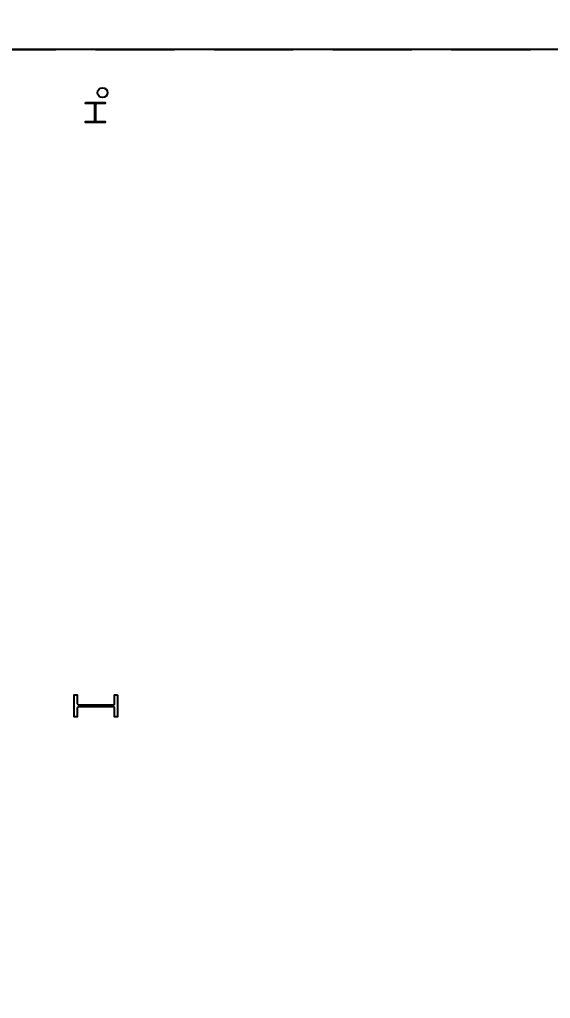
# Model space of a CAD drawing. Extents: x -13345 to 10098, y -1643 to 9113.
# Drawn here: x -10108 to -9786, y 3261 to 3855 of the extents above; entities that cross this region are included whole.
import ezdxf

# ---------------------------------------------------------------- set-up
doc = ezdxf.new("R2010")
doc.units = 0
doc.header["$LTSCALE"] = 192
doc.header["$MEASUREMENT"] = 0
doc.linetypes.add('DASHED2', pattern=[0.375, 0.25, -0.125])
doc.layers.get('0').update_dxf_attribs({"linetype": 'CONTINUOUS'})
doc.layers.get('DEFPOINTS').update_dxf_attribs({"linetype": 'CONTINUOUS'})
doc.layers.add('COMMON AREA FILL', color=7, linetype='CONTINUOUS', true_color=0xdedede)
for name, color, linetype in [('DIMENSIONS-TENANT', 7, 'CONTINUOUS'), ('STRUCTURAL-COLUMNS', 3, 'CONTINUOUS'), ('TENANT-STOREFRONT-LEASELINE', 3, 'DASHED2'), ('UTILITIES-PLUMB', 2, 'CONTINUOUS')]:
    doc.layers.add(name, color=color, linetype=linetype)
doc.styles.get("Standard").update_dxf_attribs({"font": 'txt.shx', "width": 0.75})
doc.dimstyles.new('LP-SP-MP (without ticks)', dxfattribs={"dimscale": 0, "dimtxt": 36, "dimasz": 12, "dimexe": 8, "dimexo": 8, "dimgap": 8, "dimtad": 1, "dimdec": 0, "dimrnd": 0.0625, "dimzin": 3, "dimdsep": 46, "dimlunit": 4, "dimtxsty": 'Standard', "dimblk1": 'OBLIQUE', "dimblk2": 'OBLIQUE', "dimsah": 1, "dimcen": 0.5, "dimse1": 1, "dimse2": 1, "dimsd1": 1, "dimsd2": 1, "dimclrt": 256, "dimadec": 0, "dimazin": 0, "dimtfac": 6, "dimtdec": 0, "dimtofl": 0, "dimtmove": 0, "dimatfit": 3, "dimldrblk": 'OBLIQUE', "dimfxl": 1, "dimfrac": 2, "dimtolj": 1, "dimtzin": 3, "dimarcsym": 0})

# ---------------------------------------------------------------- blocks, each defined once
blk = doc.blocks.new('051200_179')
at = {"flags": 128}
blk.add_lwpolyline([(-6.59, 13.17), (6.59, 13.17), (6.59, 11.28), (1.32, 11.28, 0.414214), (0.52, 10.48), (0.52, -10.48, 0.414214), (1.32, -11.28), (6.59, -11.28), (6.59, -13.17), (-6.59, -13.17), (-6.59, -11.28), (-1.32, -11.28, 0.414214), (-0.52, -10.48), (-0.52, 10.48, 0.414214), (-1.32, 11.28), (-6.59, 11.28)], format="xyb", close=True, dxfattribs=at)
blk = doc.blocks.new('W-Wide Flange-Column - W24X250-1719972-Mall Level - Framing Plan')
at = {"layer": 'STRUCTURAL-COLUMNS'}
blk.add_blockref('051200_179', (0, 0.02), dxfattribs=at)
blk = doc.blocks.new('051200_053')
at = {"flags": 128}
blk.add_lwpolyline([(-6, 6.06), (6, 6.06), (6, 5.46), (0.9, 5.46, 0.414214), (0.2, 4.75), (0.2, -4.75, 0.414214), (0.9, -5.45), (6, -5.45), (6, -6.06), (-6, -6.06), (-6, -5.45), (-0.9, -5.45, 0.414214), (-0.2, -4.75), (-0.2, 4.75, 0.414214), (-0.9, 5.46), (-6, 5.46)], format="xyb", close=True, dxfattribs=at)
blk = doc.blocks.new('W-Wide Flange-Column - W12X65-1719971-Mall Level - Framing Plan')
at = {"layer": 'STRUCTURAL-COLUMNS'}
blk.add_blockref('051200_053', (0, -0.01), dxfattribs=at)
blk = doc.blocks.new('*D390')
at = {"layer": 'DEFPOINTS', "color": 0, "transparency": 16777216}
for p in [(-11142.19, 3837.03), (-9698.32, 3837.03), (-9698.32, 3766.04)]:
    blk.add_point(p, dxfattribs=at)
at = {"layer": 'DIMENSIONS-TENANT', "transparency": 16777216, "insert": (-10319.44, 3792.04), "char_height": 36, "attachment_point": 5}
blk.add_mtext('\\A1;120\'-4"', dxfattribs=at)
blk = doc.blocks.new('_OBLIQUE')
at = {"color": 0, "linetype": 'ByBlock'}
blk.add_line((-0.5, -0.5), (0.5, 0.5), dxfattribs=at)

msp = doc.modelspace()

# ---------------------------------------------------------------- linework, layer by layer
at = {"layer": 'COMMON AREA FILL'}
msp.add_lwpolyline([(-9240.33, 3988.53), (-9240.33, 3261.28), (-9324.33, 3261.28), (-9324.33, 3321.28), (-9312.33, 3321.28), (-9312.33, 3486.53), (-9624.32, 3486.53), (-9624.32, 3479.28), (-9557.07, 3479.28), (-9557.07, 3407.28), (-9683.15, 3407.28), (-9683.15, 3450.99), (-9698.32, 3450.99), (-9698.32, 3649.78), (-9544.32, 3649.78), (-9544.32, 3577.78), (-9624.32, 3577.78), (-9624.32, 3570.53), (-9346.07, 3570.53), (-9346.07, 3835.78), (-9698.32, 3835.78), (-9698.32, 3837.03), (-10195.12, 3837.03)], dxfattribs=at)
at = {"layer": 'TENANT-STOREFRONT-LEASELINE'}
msp.add_line((-11142.19, 3837.03), (-9698.32, 3837.03), dxfattribs=at)
at = {"layer": 'UTILITIES-PLUMB'}
msp.add_circle((-10057.9, 3810.78), 3, dxfattribs=at)

# ---------------------------------------------------------------- block references
at = {"layer": 'STRUCTURAL-COLUMNS'}
msp.add_blockref('W-Wide Flange-Column - W12X65-1719971-Mall Level - Framing Plan', (-10062.29, 3798.77), dxfattribs=at)
at = {"layer": 'STRUCTURAL-COLUMNS', "rotation": 270.00000010284}
msp.add_blockref('W-Wide Flange-Column - W24X250-1719972-Mall Level - Framing Plan', (-10061.94, 3438.78), dxfattribs=at)

# ---------------------------------------------------------------- dimensions: what is measured, and where the dimension line sits
at = {"layer": 'DIMENSIONS-TENANT'}
dim = msp.add_linear_dim(base=(-9698.32, 3766.04), p1=(-11142.19, 3837.03), p2=(-9698.32, 3837.03), dimstyle='LP-SP-MP (without ticks)', override={"dimscale": 1}, dxfattribs=at)
dim.commit()
dim.dimension.update_dxf_attribs({"geometry": '*D390', "text_midpoint": (-10319.44, 3766.04), "dimtype": 160})

doc.saveas('drawing.dxf')
